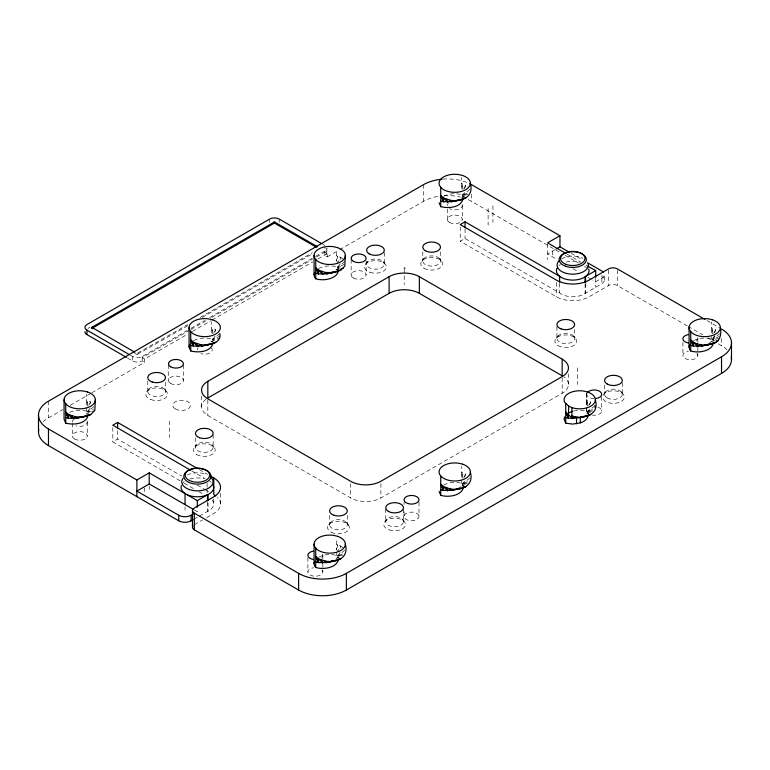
<?xml version="1.0" encoding="UTF-8"?>
<svg xmlns="http://www.w3.org/2000/svg" width="770" height="770" viewBox="0 0 770 770"><rect width="100%" height="100%" fill="white"/><g stroke="black" fill="none" stroke-linecap="round" stroke-linejoin="round"><path stroke-width="0.58" stroke-dasharray="3.85 2.89" d="M547.595 243.965L547.595 259.509M322.592 554.169A7.479 4.322 0 0 1 322.851 555.285L322.592 556.402A7.479 4.322 0 0 1 320.657 558.337M697.601 337.664A7.479 4.322 0 0 1 697.851 338.781L695.657 341.832M714.608 335.653L711.047 341.861L708.564 343.728M90.013 403.961L90.764 401.738L86.471 400.053M215.013 331.793L215.764 329.57L211.481 327.885M340.013 259.625L340.773 257.401L336.48 255.717M340.013 548.298L340.773 546.074L336.48 544.39M464.647 188.563L465.773 185.233L461.48 183.549M464.647 477.236L465.773 473.906L461.48 472.222M589.647 405.068L590.773 401.738L586.48 400.053M714.647 332.9L715.773 329.57L711.48 327.885M88.656 405.367L90.764 401.738L92.419 402.989M213.656 333.198L215.764 329.57L217.419 330.821M463.665 188.862L465.773 185.233L468.256 187.1M463.665 477.535L465.773 473.906M588.665 405.367L590.773 401.738M713.665 333.198L715.773 329.57L717.428 330.821M90.109 408.187L86.038 414.029L94.816 410.458L87.597 411.854L88.136 409.515L88.136 412.845M215.109 336.018L211.038 341.861L213.097 341.457M340.119 263.85L336.038 269.692L340.427 267.902M464.493 192.596L461.047 197.524L465.427 195.734M340.119 552.523L336.038 558.365L340.427 556.585M464.493 481.269L461.047 486.197L458.554 488.065M589.493 409.101L586.047 414.029L590.436 412.248M715.118 336.018L712.606 339.676L719.825 338.29M147.417 390.91L148.976 388.917M366.039 263.744L367.81 261.559M385.192 521.29L386.964 519.105M604.026 393.932L605.798 391.738M422.124 260.741L423.981 258.46M328.646 524.793L330.792 522.204M194.887 446.947L196.86 444.56M556.354 338.088L558.327 335.701M460.239 226.986L460.239 241.26L465.051 238.479L559.617 292.927A16.314 9.423 0 0 0 585.113 293.476L601.861 283.697A8.73 5.034 0 0 0 601.861 276.574L601.861 274.351M93.911 406.541L87.597 411.854L93.411 409.053M219.816 333.622L212.607 339.676L213.136 337.347L213.136 340.677M344.816 261.454L337.606 267.508L338.136 265.178L338.136 269.615M469.816 189.285L462.606 195.339L463.136 193.01L463.136 197.447M344.816 550.126L337.606 556.19L338.136 553.851L338.136 557.182M469.816 477.958L462.606 484.022L463.136 481.683L463.136 485.013M594.815 405.79L587.606 411.854L588.145 409.515L588.145 412.845M719.825 333.622L712.606 339.676L719.382 336.423M87.953 328.415L90.032 327.221M187.726 325.777L136.925 354.556L136.925 353.449L187.726 324.671M200.19 317.471L312.351 252.714M202.269 317.384L312.351 253.821M130.515 355.297L132.594 356.5A6.795 3.927 0 0 0 142.209 356.5L189.959 328.925M190.999 328.328L204.493 320.541M209.681 317.538L314.526 257.016M315.565 256.41L324.901 251.02A6.795 3.927 0 0 0 326.894 248.238L326.894 252.685M189.959 330.041L142.209 357.607L144.616 358.993L187.168 334.421M190.999 329.435L206.562 320.445M211.76 317.452L312.447 259.317M316.595 256.92L324.901 252.127L327.308 253.513L327.308 256.843L324.901 255.457A6.795 3.927 0 0 0 324.901 249.913L324.901 246.573M192.365 331.427L211.047 320.638M212.087 320.041L312.774 261.906M317.962 258.913L327.308 253.513M43.053 421.902A33.995 19.625 0 0 1 48.462 417.841L62.928 409.486M70.166 405.309L90.85 393.364M91.88 392.767L144.616 362.324L144.616 358.993M327.308 256.843L338.685 250.279M339.714 249.682L423.462 201.336A33.995 19.625 0 0 1 438.698 196.254M180.161 480.846L112.805 441.855L117.608 439.073L181.71 476.081M555.247 249.547L547.595 253.965L556.797 259.278M604.421 280.136L604.421 274.582A8.73 5.034 0 0 1 601.861 278.143L595.691 281.704L592.746 280.049M195.147 518.518L197.293 517.276M199.324 516.102L208.064 511.165A16.314 9.423 0 0 0 211.846 499.624M194.329 524.678L202.51 519.962M206.601 517.594L213.762 513.465A23.119 13.35 0 0 0 217.438 497.353M687.177 325.835L617.415 285.555A6.295 3.629 0 0 0 608.521 285.555L589.088 296.768A23.119 13.35 0 0 1 556.392 296.768L460.239 241.26M205.975 399.216A21.406 12.358 0 0 0 207.823 415.473L350.639 497.93A21.406 12.358 0 0 0 380.9 497.93L562.177 393.268A21.406 12.358 0 0 0 564.025 377.011M467.448 193.01L462.606 195.339L468.786 194.155M344.382 264.254L337.606 267.508L341.726 266.718M220.345 335.951L212.607 339.676L219.816 338.29M592.448 409.525L587.606 411.854L594.815 410.458M467.448 481.693L462.606 484.022L469.816 482.626M342.448 553.861L337.606 556.19L344.816 554.804M443.655 196.34C449.083 193.501 455.609 193.02 461.48 194.646L462.606 196.225M318.655 268.509C324.083 265.679 330.609 265.188 336.48 266.815L337.606 268.393M193.655 340.677C199.084 337.847 205.609 337.356 211.481 338.993L212.607 340.561M69.733 412.364C74.892 409.9 80.994 409.659 86.471 411.161L87.597 412.73M693.654 340.677C699.093 337.847 705.609 337.356 711.48 338.993L712.606 340.561M443.655 485.013C449.083 482.184 455.609 481.693 461.48 483.329L462.606 484.898A15.641 9.028 0 0 1 463.136 487.237M318.655 557.182C324.083 554.352 330.609 553.861 336.48 555.497L337.606 557.066A15.641 9.028 0 0 1 338.136 559.405M211.038 341.861L217.621 339.185M711.047 341.861L715.436 340.07M465.427 484.417L461.047 486.197L463.107 485.803M573.756 410.968L579.714 410.198L583.766 410.506L586.48 411.161L587.606 412.73M462.077 197.322L464.137 196.928M337.077 269.49L339.137 269.096M587.837 277.296L591.764 279.5M706.966 320.599L719.459 327.818M571.196 253.32L582.438 259.808M567.028 254.081L580.32 261.771M468.199 199.642A33.995 19.625 0 0 1 471.538 201.336L559.954 252.377M565.065 255.332L578.357 263.003M584.488 266.545L586.528 267.719M688.226 326.432L702.798 334.854M708.005 337.857L713.212 340.86M718.42 343.863L721.538 345.672A33.995 19.625 0 0 1 726.947 349.734M573.159 268.73L578.27 271.685M322.822 244.273L324.901 245.466M134.846 353.353L136.925 354.556M127.406 357.944L132.594 360.938A6.795 3.927 0 0 0 142.209 360.938L144.616 362.324M199.286 469.575L207.563 474.349M197.216 485.042L204.454 489.219M205.494 489.816L208.593 491.606M191.566 470.788L205.032 478.594M184.309 483.242L194.675 489.248M198.814 491.645L204.002 494.648M194.425 510.019L197.293 511.723L197.293 508.393M343.256 259.269L340.773 257.401L337.606 262.839L337.53 255.967L336.48 261.271L336.48 249.769M343.256 547.951L340.773 546.074L337.606 551.513L337.53 544.64L336.48 549.944L336.48 538.442M164.289 388.917L166.243 391.304M621.101 391.738L622.872 393.932M383.123 261.559L384.885 263.744M402.267 519.105L404.038 521.29M346.096 522.204L348.714 525.458M439.295 258.46L440.969 260.558M573.621 336.105L575.19 338.088M212.154 444.964L213.733 446.947M712.596 333.862L712.539 328.136L711.48 333.439L711.48 321.937M587.597 406.031L587.529 400.304L586.48 405.607L586.48 391.728M462.597 189.526L462.529 183.799L461.48 189.102L461.48 177.601M462.597 478.199L462.529 472.472L461.48 477.775L461.48 466.274M212.587 333.862L212.53 328.136L211.481 333.439L211.481 321.937M87.588 406.031L87.53 400.304L86.471 405.607L86.471 394.105M721.538 338.531L721.538 345.672M713.145 337.347L713.145 341.784M711.48 336.769L711.48 338.993M697.851 338.781L697.851 342.342M697.851 347.106L697.851 355.432M682.894 342.342L682.894 355.432M622.285 382.728L622.285 394.288M617.415 270.087L617.415 285.555M608.521 270.087L608.521 285.555M604.614 385.039L604.614 394.288M601.861 278.143L601.861 283.697M601.697 396.675L601.697 410.949M595.691 278.374L595.691 287.258M586.74 394.288L586.74 406.185M586.74 407.378L586.74 410.949M586.48 407.831L586.48 411.161M585.527 283.61L585.527 293.129M585.113 283.966L585.113 293.476M577.308 367.877L577.308 384.528M574.603 329.435L574.603 338.685A8.836 5.101 0 0 1 561.012 342.756A8.836 5.101 0 0 1 561.705 333.92A8.836 5.101 0 0 1 574.603 338.685M568.443 373.825L568.443 384.528M562.177 377.8L562.177 393.268M559.617 283.408L559.617 292.927M556.941 326.653L556.941 338.222M556.392 282.494L556.392 296.768M552.417 251.174L552.417 256.728M492.935 205.725L492.935 222.386M488.122 208.506L488.122 225.158M471.538 194.194L471.538 201.336M465.051 228.969L465.051 238.479M462.269 205.542L462.269 219.421M461.48 479.999L461.48 483.329M447.312 209.017L447.312 219.421M440.478 251.761L440.478 261.011A8.836 5.101 0 0 1 427.215 265.429A8.836 5.101 0 0 1 427.215 256.593A8.836 5.101 0 0 1 440.478 261.011M423.462 184.675L423.462 201.336M422.797 251.761L422.797 261.011M419.005 502.146L419.005 516.429A7.479 4.322 0 0 1 407.782 520.164A7.479 4.322 0 0 1 407.782 512.685A7.479 4.322 0 0 1 419.005 516.429M404.231 269.144L404.231 284.602M404.048 502.146L404.048 504.533M404.048 511.665L404.048 516.429M403.451 508.932L403.451 521.656A8.836 5.101 0 0 1 390.197 526.074A8.836 5.101 0 0 1 390.197 517.228A8.836 5.101 0 0 1 403.451 521.656M385.78 508.932L385.78 521.656M384.307 252.541L384.307 264.11A8.836 5.101 0 0 1 371.044 268.528A8.836 5.101 0 0 1 371.044 259.692A8.836 5.101 0 0 1 384.307 264.11M380.9 483.647L380.9 497.93M366.626 261.8L366.626 264.11M366.116 260.664L366.116 274.938M351.159 259.471L351.159 274.938M350.639 483.647L350.639 497.93M347.28 515.496L347.28 524.755A8.836 5.101 0 0 1 334.026 529.173A8.836 5.101 0 0 1 334.026 520.337A8.836 5.101 0 0 1 347.28 524.755M336.48 552.167L336.48 555.497M329.608 515.496L329.608 524.755M324.901 251.02L324.901 255.457M322.851 555.285L322.851 558.856M322.851 563.611L322.851 571.937M307.885 557.663L307.885 571.937M279.231 219.094L279.231 222.424M269.615 220.21L269.615 222.424M220.538 493.32L220.538 504.023M213.723 498.912L213.723 503.676M213.136 434.819L213.136 447.543A8.836 5.101 0 0 1 199.546 451.605A8.836 5.101 0 0 1 200.238 442.779A8.836 5.101 0 0 1 213.136 447.543M208.064 502.839L208.064 511.165M207.823 400.005L207.823 415.473M207.457 501.886L207.457 511.405M207.111 483.358L207.111 489.306M207.111 490.5L207.111 492.877M201.557 396.03L201.557 406.733M195.474 437.822L195.474 447.081M185.05 506.843L185.05 510.173M183.424 364.951L183.424 380.418M169.362 421.026L169.362 437.678M168.466 364.951L168.466 380.418M165.473 382.218L165.473 391.468A8.836 5.101 0 0 1 152.21 395.886A8.836 5.101 0 0 1 152.21 387.05A8.836 5.101 0 0 1 165.473 391.468M149.236 486.178L149.236 489.508M147.792 381.063L147.792 391.468M144.404 487.853L144.404 492.29M142.209 356.5L142.209 360.938M137.878 353.449L137.878 354.556M132.594 356.5L132.594 360.938M117.608 430.748L117.608 439.073M112.805 427.571L112.805 441.855M87.27 422.047L87.27 435.926M86.471 407.831L86.471 411.161M72.313 423.202L72.313 435.926M48.462 401.189L48.462 417.841M444.165 195.676A33.995 19.625 0 0 1 460.508 197.082M443.068 179.102A33.995 19.625 0 0 1 468.199 182.981M597.953 407.205A7.479 4.322 0 0 1 601.129 412.595A7.479 4.322 0 0 1 592.284 415.117M588.925 414A7.479 4.322 0 0 1 586.99 409.833M696.85 353.276A7.479 4.322 0 0 1 693.529 359.349A7.479 4.322 0 0 1 683.346 356.905A7.479 4.322 0 0 1 688.438 351.264M594.219 398.61A7.479 4.322 0 0 1 586.99 393.172M87.01 420.93A7.479 4.322 0 0 1 84.344 425.473A7.479 4.322 0 0 1 76.047 425.791M72.313 422.047A7.479 4.322 0 0 1 74.498 418.995M462.019 204.425A7.479 4.322 0 0 1 458.535 209.286A7.479 4.322 0 0 1 449.507 208.593M447.312 205.542A7.479 4.322 0 0 1 448.313 203.386M321.841 569.781A7.479 4.322 0 0 1 318.53 575.854A7.479 4.322 0 0 1 308.337 573.419A7.479 4.322 0 0 1 313.428 567.769M602.939 395.443A10.876 6.285 0 0 1 620.437 392.257A10.876 6.285 0 0 1 618.05 402.758A10.876 6.285 0 0 1 602.573 397.07M211.269 347.722A7.479 4.322 0 0 1 210.075 352.93A7.479 4.322 0 0 1 201.047 353.623M197.312 349.878A7.479 4.322 0 0 1 198.314 347.722M187.216 474.975A15.641 9.028 0 0 1 206.707 474.561M182.461 483.608A16.314 9.423 0 0 1 184.29 481.779M189.795 479.046A16.314 9.423 0 0 1 203.944 478.738M209.787 481.231A16.314 9.423 0 0 1 211.24 482.357M558.924 265.669A16.314 9.423 0 0 1 560.377 264.534M566.22 262.041A16.314 9.423 0 0 1 580.368 262.349M585.874 265.082A16.314 9.423 0 0 1 587.702 266.911M561.686 258.749A15.641 9.028 0 0 1 582.948 258.287M607.203 397.897A8.836 5.101 0 0 0 621.987 395.616A8.836 5.101 0 0 0 611.159 389.36A8.836 5.101 0 0 0 607.203 397.897M353.353 277.989A7.479 4.322 0 0 0 365.865 276.055A7.479 4.322 0 0 0 356.703 270.761A7.479 4.322 0 0 0 353.353 277.989M170.651 383.47A7.479 4.322 0 0 0 183.164 381.535A7.479 4.322 0 0 0 174.01 376.241A7.479 4.322 0 0 0 170.651 383.47M74.498 438.987A7.479 4.322 0 0 0 87.01 437.042A7.479 4.322 0 0 0 77.857 431.758A7.479 4.322 0 0 0 74.498 438.987M449.507 222.472A7.479 4.322 0 0 0 462.019 220.538A7.479 4.322 0 0 0 452.856 215.254A7.479 4.322 0 0 0 449.507 222.472M424.068 268.297A10.876 6.285 0 0 0 442.192 265.313A10.876 6.285 0 0 0 428.649 257.748A10.876 6.285 0 0 0 424.068 268.297M558.077 345.672A10.876 6.285 0 0 0 576.278 342.852A10.876 6.285 0 0 0 562.957 335.162A10.876 6.285 0 0 0 558.077 345.672M370.024 272.33A10.876 6.285 0 0 0 386.347 266.882A10.876 6.285 0 0 0 370.024 261.444A10.876 6.285 0 0 0 370.024 272.33M389.177 529.866A10.876 6.285 0 0 0 405.492 524.428A10.876 6.285 0 0 0 389.177 518.99A10.876 6.285 0 0 0 389.177 529.866M331.341 532.282A10.876 6.285 0 0 0 349.128 528.701A10.876 6.285 0 0 0 334.863 521.598A10.876 6.285 0 0 0 331.341 532.282M196.62 454.521A10.876 6.285 0 0 0 214.82 451.711A10.876 6.285 0 0 0 201.49 444.021A10.876 6.285 0 0 0 196.62 454.521M150.853 399.563A10.876 6.285 0 0 0 167.504 394.481A10.876 6.285 0 0 0 151.536 388.696A10.876 6.285 0 0 0 150.853 399.563M175.377 408.957A8.836 5.101 0 0 0 190.171 406.666A8.836 5.101 0 0 0 179.343 400.419A8.836 5.101 0 0 0 175.377 408.957"/><path stroke-width="1.16" d="M65.729 417.581L68.453 418.235L68.645 414.51L65.729 412.027L68.453 418.235L76.548 418.235L90.764 414.51L94.816 410.458L95.345 399.794M209.96 343.911L201.548 346.067L193.453 346.067L193.655 342.342L190.729 339.859M315.729 273.244L318.453 273.899L318.655 270.174L315.729 267.69L318.453 273.899L326.547 273.899L340.773 270.174L344.816 266.122L345.345 255.457M315.729 561.917L318.453 562.572L318.655 558.847L315.729 556.373L318.453 562.572L326.547 562.572L332.64 561.041M440.738 201.076L443.453 201.73L443.655 198.006L440.738 195.522L443.453 201.73L451.547 201.73L458.805 199.882M440.738 489.749L443.453 490.403L443.655 486.678L440.738 484.205L443.453 490.403L451.547 490.403L461.124 487.93M595.354 399.794C600.215 417.446 580.089 418.187 568.452 418.235L568.655 406.185L564.612 402.132A15.641 9.028 0 0 1 583.766 391.073L587.529 391.978A15.641 9.028 0 0 1 593.256 404.308A15.641 9.028 0 0 1 571.898 407.619L568.655 406.185M690.738 345.412L693.452 346.067L693.654 342.342L690.738 339.859L693.452 346.067L701.547 346.067L709.969 343.911M88.136 415.069C86.076 424.299 73.237 425.127 65.729 423.134L64.074 419.226L64.074 399.794M213.136 342.891C211.086 352.131 198.237 352.958 190.729 350.966L189.073 347.058L189.603 344.719M338.136 270.722A15.641 9.028 0 0 1 318.453 279.443L315.729 278.798L314.603 277.229L314.073 274.89L314.603 272.551M338.136 559.405A15.641 9.028 0 0 1 318.453 568.125L315.729 567.471L314.603 565.902L314.073 563.563L314.603 561.234M463.136 198.554C461.086 207.794 448.236 208.622 440.738 206.63L439.073 202.722M564.612 416.888L564.073 419.226L565.738 423.134L572.505 424.097L580.32 422.884A15.641 9.028 0 0 0 588.145 415.069M713.145 342.891A15.641 9.028 0 0 1 693.452 351.62L690.738 350.966L689.612 349.397L689.073 347.058L689.612 344.719M708.766 344.681L701.547 346.067L700.671 344.681L697.505 346.375L693.654 342.342C699.468 345.306 706.36 345.855 712.539 343.776C720.075 342.178 721.731 334.257 720.354 327.625M556.979 268.239A16.314 9.423 0 0 0 565.122 279.01A16.314 9.423 0 0 0 585.113 276.825L587.173 275.083A16.314 9.423 0 0 0 588.781 268.932M317.538 246.766L274.438 221.962L91.871 327.346L134.846 352.246M91.871 328.453L274.438 223.069L316.499 247.276M197.216 468.381L117.608 422.422L112.805 425.194L190.527 470.191M559.617 282.224L559.617 276.276L465.051 221.827L460.239 224.599L556.392 280.116A23.119 13.35 0 0 0 589.088 280.116L608.521 268.903A6.295 3.629 0 0 1 617.415 268.903L704.887 319.396M207.823 381.342L389.1 276.69A21.406 12.358 0 0 1 419.361 276.69L562.177 359.138A21.406 12.358 0 0 1 562.177 376.617L380.9 481.269A21.406 12.358 0 0 1 350.639 481.269L207.823 398.822A21.406 12.358 0 0 1 207.823 381.342L207.823 398.003L389.1 293.341A21.406 12.358 0 0 1 419.361 293.341L562.177 375.798L562.177 359.138M441.961 179.189A33.995 19.625 0 0 0 423.462 184.675L48.462 401.189A33.995 19.625 0 0 0 48.462 428.938L136.867 479.989L149.207 472.867L197.293 500.625L197.293 507.286M569.155 252.136L559.954 246.823L559.954 235.726L547.595 242.858L565.998 253.494M193.463 509.461L149.236 483.955L136.867 491.087L178.775 515.284A8.73 5.034 0 0 0 191.114 515.284L193.174 514.1M556.19 248.999L559.954 246.823M197.293 500.625L207.457 494.754L207.457 500.702M595.691 277.267L595.691 270.607L585.527 276.478L585.527 282.426M38.789 429.159A33.995 19.625 0 0 0 48.462 445.599L178.775 520.838A8.73 5.034 0 0 0 191.114 520.838L193.135 519.673M210.662 476.139L213.762 477.939A23.119 13.35 0 0 1 213.762 496.814L194.329 508.027A6.295 3.629 0 0 0 194.329 513.166L298.625 573.371A33.774 19.5 0 0 0 346.375 573.371L721.538 356.77A33.995 19.625 0 0 0 721.538 329.021M192.972 525.862A6.295 3.629 0 0 0 194.329 529.818L298.625 590.032A33.774 19.5 0 0 0 346.375 590.032L721.538 373.431A33.995 19.625 0 0 0 731.211 356.991M458.756 200.335L451.547 201.73L450.662 200.335L443.655 198.006L447.505 202.038L450.662 200.335C461.904 202.029 474.156 197.014 470.355 183.289M333.757 272.503L326.547 273.899L325.662 272.503L318.655 270.174L322.495 274.207L325.662 272.503L333.757 272.503L340.773 270.174L337.674 270.761M208.757 344.681L201.548 346.067L200.662 344.681L193.655 342.342L197.495 346.375L200.662 344.681C207.852 345.971 222.01 343.478 219.816 333.622M83.757 416.849L76.548 418.235L75.662 416.849L68.645 414.51L72.495 418.543L75.662 416.849L83.757 416.849L90.764 414.51L87.674 415.107M565.738 417.581L568.452 418.235L565.738 412.027L572.505 418.543L575.671 416.849L580.32 417.33L583.766 416.849M458.756 489.017L451.547 490.403L450.662 489.017L443.655 486.678L447.505 490.711L450.662 489.017C461.904 490.702 474.156 485.697 470.355 471.962M333.757 561.186L326.547 562.572L325.662 561.186L318.655 558.847L322.495 562.88L325.662 561.186C336.904 562.87 349.156 557.865 345.345 544.14M332.476 272.041L330.32 272.994L337.53 271.608M568.655 412.845L572.793 411.19M332.476 560.714L330.32 561.667L337.53 560.281M213.184 484.936A16.314 9.423 0 0 1 208.064 494.513L205.041 495.697A16.314 9.423 0 0 1 187.726 494.956M461.124 199.257L465.773 198.006L462.683 198.593M212.279 343.285L215.764 342.342L213.704 342.737M712.288 343.285L715.773 342.342L713.713 342.737M580.32 422.884L580.32 417.33L590.773 414.51L588.713 414.905M463.444 487.304L465.773 486.678L462.683 487.275M334.96 560.416L340.773 558.847L338.704 559.241M455.32 200.826L462.529 199.44M341.197 268.701L343.256 268.297M205.321 345.162L212.53 343.776M80.311 417.33L87.53 415.944M716.196 340.869L718.256 340.465M705.32 345.162L712.539 343.776M580.32 417.33L587.529 415.944M455.32 489.499L462.529 488.113M571.898 407.619L571.898 415.944L575.671 416.849L576.547 418.235L576.547 423.789M190.729 345.412L193.453 346.067L191.162 340.465M439.073 491.395L440.738 495.303L443.453 495.957A15.641 9.028 0 0 0 463.136 487.237M587.837 266.189L595.691 270.607M559.954 235.726L471.538 184.675A33.995 19.625 0 0 0 469.912 183.799M587.549 262.762L601.861 271.021A8.73 5.034 0 0 1 603.247 272.07M404.231 267.95L404.943 268.364M321.793 243.667L279.231 219.094A6.795 3.927 0 0 0 269.615 219.094L86.923 324.574A6.795 3.927 0 0 0 86.923 330.128L86.923 334.565L126.367 357.338M86.923 330.128L129.476 354.7M191.181 340.898L193.453 346.067M691.171 340.465L693.452 346.067M566.171 412.643L568.452 418.235M441.172 196.129L443.453 201.73M441.172 484.811L443.453 490.403M316.172 268.297L318.453 273.899M316.172 556.979L318.453 562.572M66.162 412.643L68.453 418.235M696.898 343.776L697.505 346.375M571.898 415.944L572.505 418.543M446.889 199.44L447.505 202.038M446.889 488.113L447.505 490.711M321.889 271.608L322.495 274.207M321.889 560.281L322.495 562.88M196.889 343.776L197.495 346.375M71.889 415.944L72.495 418.543M594.815 405.79L595.354 408.129M149.207 472.867L149.236 483.955M731.5 342.891L731.5 359.552M721.538 356.77L721.538 373.431M690.738 331.533L690.738 350.966M689.073 327.625L689.073 347.058M585.113 276.825L585.113 282.773M565.738 403.701L565.738 423.134M465.051 221.827L465.051 227.776M440.738 187.197L440.738 206.63M440.738 475.87L440.738 495.303M419.361 276.69L419.361 293.341M389.1 276.69L389.1 293.341M346.375 573.371L346.375 590.032M315.729 259.365L315.729 278.798M315.729 548.038L315.729 567.471M314.073 255.457L314.073 274.89M314.073 544.14L314.073 563.563M298.625 573.371L298.625 590.032M274.9 222.145L274.9 223.262M273.947 222.145L273.947 223.262M213.762 477.939L213.762 494.59A23.119 13.35 0 0 1 215.754 495.899M208.064 494.513L208.064 500.462M194.329 513.166L194.329 529.818M192.49 510.597L192.49 527.248M191.114 515.284L191.114 520.838M190.729 331.533L190.729 350.966M189.073 327.625L189.073 347.058M185.05 504.619L185.05 493.522A16.314 9.423 0 0 1 181.383 485.62M178.775 515.284L178.775 520.838M136.867 479.989L136.867 496.64M117.608 422.422L117.608 428.37M92.198 327.077L92.198 328.732M65.729 403.701L65.729 423.134M48.462 428.938L48.462 445.599M38.5 415.069L38.5 431.72M587.741 392.132A7.479 4.322 0 0 1 600.148 391.661A7.479 4.322 0 0 1 596.153 398.465M688.438 342.948A7.479 4.322 0 0 1 682.894 338.781A7.479 4.322 0 0 1 688.438 334.603M313.428 559.453A7.479 4.322 0 0 1 307.885 555.285A7.479 4.322 0 0 1 313.428 551.118M86.923 334.565A6.795 3.927 0 0 1 84.931 331.793M211.24 477.602A15.641 9.028 0 0 1 198.006 490.846A15.641 9.028 0 0 1 183.087 478.209M200.931 468.689A13.6 7.854 0 0 1 208.555 480.769A13.6 7.854 0 0 1 186.282 480.769A13.6 7.854 0 0 1 193.896 468.689M196.908 468.42A13.6 7.854 0 0 1 199.95 468.555M588.107 263.446A15.641 9.028 0 0 1 570.416 274.053A15.641 9.028 0 0 1 558.914 260.905M462.529 175.473L458.756 174.569A15.641 9.028 0 0 0 439.603 185.628L441.172 187.803A15.641 9.028 0 0 0 465.773 189.67A15.641 9.028 0 0 0 462.529 175.473M712.539 319.81L708.766 318.905A15.641 9.028 0 0 0 689.612 329.964L691.171 332.139A15.641 9.028 0 0 0 715.773 334.016A15.641 9.028 0 0 0 712.539 319.81M337.53 247.642L333.757 246.737A15.641 9.028 0 0 0 314.603 257.796L316.172 259.971A15.641 9.028 0 0 0 340.773 261.848A15.641 9.028 0 0 0 337.53 247.642M212.53 319.81L208.757 318.905A15.641 9.028 0 0 0 189.603 329.964L191.162 332.139A15.641 9.028 0 0 0 215.764 334.016A15.641 9.028 0 0 0 212.53 319.81M462.529 464.146L458.756 463.242A15.641 9.028 0 0 0 439.603 474.301L441.172 476.476A15.641 9.028 0 0 0 465.773 478.353A15.641 9.028 0 0 0 462.529 464.146M87.53 391.978L83.757 391.073A15.641 9.028 0 0 0 64.603 402.132L66.162 404.308A15.641 9.028 0 0 0 90.764 406.185A15.641 9.028 0 0 0 87.53 391.978M337.53 536.315L333.757 535.41A15.641 9.028 0 0 0 314.603 546.469L316.172 548.654A15.641 9.028 0 0 0 340.773 550.521A15.641 9.028 0 0 0 337.53 536.315M561.012 328.877A8.836 5.101 0 0 0 574.603 324.805A8.836 5.101 0 0 0 561.705 320.041A8.836 5.101 0 0 0 561.012 328.877M425.387 250.741A8.836 5.101 0 0 0 440.171 248.45A8.836 5.101 0 0 0 429.352 242.203A8.836 5.101 0 0 0 425.387 250.741M388.369 511.386A8.836 5.101 0 0 0 403.153 509.095A8.836 5.101 0 0 0 392.325 502.849A8.836 5.101 0 0 0 388.369 511.386M152.21 382.007A8.836 5.101 0 0 0 165.473 377.589A8.836 5.101 0 0 0 152.21 373.171A8.836 5.101 0 0 0 152.21 382.007M199.546 437.726A8.836 5.101 0 0 0 213.136 433.664A8.836 5.101 0 0 0 200.238 428.9A8.836 5.101 0 0 0 199.546 437.726M369.215 253.84A8.836 5.101 0 0 0 383.999 251.549A8.836 5.101 0 0 0 373.181 245.303A8.836 5.101 0 0 0 369.215 253.84M334.026 515.294A8.836 5.101 0 0 0 347.28 510.876A8.836 5.101 0 0 0 334.026 506.458A8.836 5.101 0 0 0 334.026 515.294M607.203 384.018A8.836 5.101 0 0 0 621.987 381.737A8.836 5.101 0 0 0 611.159 375.481A8.836 5.101 0 0 0 607.203 384.018M170.651 366.809A7.479 4.322 0 0 0 183.164 364.874A7.479 4.322 0 0 0 174.01 359.59A7.479 4.322 0 0 0 170.651 366.809M353.353 261.338A7.479 4.322 0 0 0 365.865 259.403A7.479 4.322 0 0 0 356.703 254.11A7.479 4.322 0 0 0 353.353 261.338M407.782 503.513A7.479 4.322 0 0 0 419.005 499.769A7.479 4.322 0 0 0 407.782 496.034A7.479 4.322 0 0 0 407.782 503.513M189.439 480.519A12.243 7.065 0 0 0 209.44 476.476A12.243 7.065 0 0 0 193.376 468.487A12.243 7.065 0 0 0 189.439 480.519M565.507 266.228A13.6 7.854 0 0 0 586.336 259.875A13.6 7.854 0 0 0 566.393 252.637A13.6 7.854 0 0 0 565.507 266.228M566.229 264.447A12.243 7.065 0 0 0 584.969 258.73A12.243 7.065 0 0 0 567.028 252.223A12.243 7.065 0 0 0 566.229 264.447"/></g></svg>
